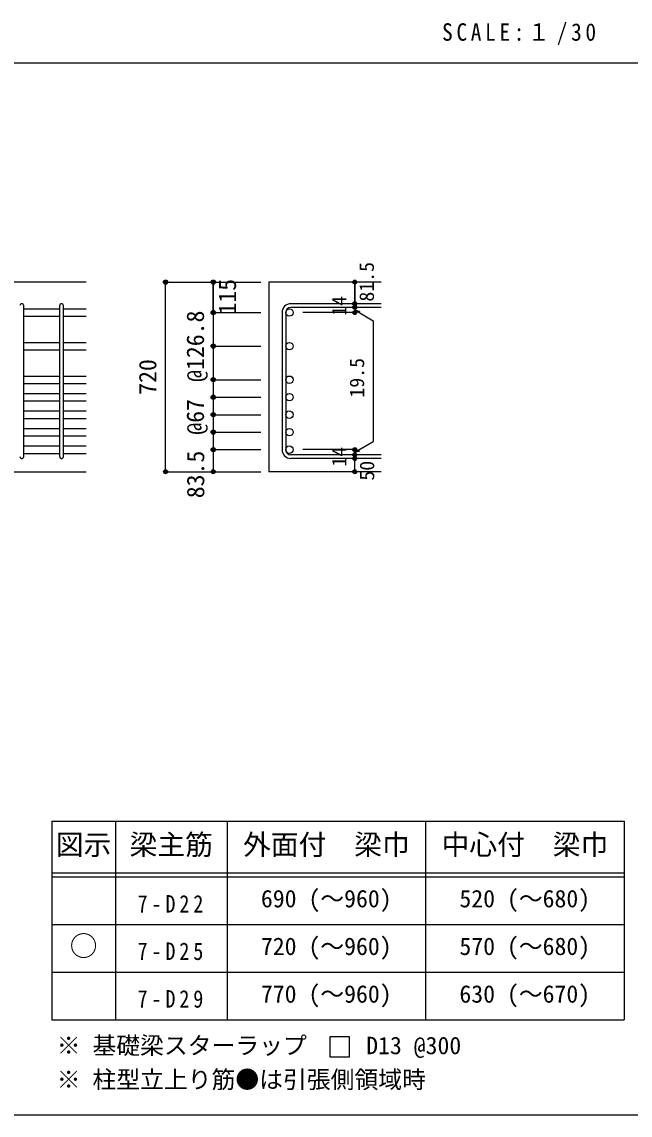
# Model space of a CAD drawing. Units: millimetres at full size, sheet at 1:30, with parts at other scales. Extents: x -5973 to 5954, y -4195 to 4201.
# Drawn here: x 1334 to 3633, y -4195 to -67 of the extents above; entities that cross this region are included whole.
import ezdxf
from ezdxf.enums import TextEntityAlignment as Align

# ---------------------------------------------------------------- set-up
doc = ezdxf.new("R2010")
doc.units = ezdxf.units.MM
doc.header["$LTSCALE"] = 30
doc.header["$PDMODE"] = 32
doc.header["$PDSIZE"] = 15
for name, color, linetype in [('0-1_躯体線', 2, 'Continuous'), ('0-5_基礎梁筋', 7, 'Continuous'), ('0-6_スタラップ筋', 7, 'Continuous'), ('0-D_寸法', 4, 'Continuous'), ('6-7_文字', 7, 'Continuous'), ('6-E_枠', 7, 'Continuous'), ('F-0_枠', 6, 'Continuous')]:
    doc.layers.add(name, color=color, linetype=linetype)
doc.styles.add('ＭＳ ゴシック', font='')
doc.styles.get('ＭＳ ゴシック').set_extended_font_data('MS Gothic')

msp = doc.modelspace()

# ---------------------------------------------------------------- linework, layer by layer
at = {"layer": '0-1_躯体線'}
for p, q in [((1577.44, -1049.89), (-72.56, -1049.89)), ((2692.44, -1049.89), (2267.44, -1049.89)), ((2267.44, -1049.89), (2267.44, -1765.89)), ((1177.44, -1765.89), (1577.44, -1765.89)), ((2692.44, -1765.89), (2267.44, -1765.89))]:
    msp.add_line(p, q, dxfattribs=at)
at = {"layer": '0-5_基礎梁筋'}
for p, q in [((1341.44, -1150.82), (1477.44, -1150.82)), ((1491.44, -1150.82), (1577.44, -1150.82)), ((1341.44, -1178.82), (1477.44, -1178.82)), ((1491.44, -1178.82), (1577.44, -1178.82)), ((1341.44, -1277.61), (1477.44, -1277.61)), ((1491.44, -1277.61), (1577.44, -1277.61)), ((1341.44, -1305.61), (1477.44, -1305.61)), ((1491.44, -1305.61), (1577.44, -1305.61)), ((1341.44, -1404.39), (1477.44, -1404.39)), ((1341.44, -1432.39), (1477.44, -1432.39)), ((1491.44, -1404.39), (1577.44, -1404.39)), ((1491.44, -1432.39), (1577.44, -1432.39)), ((1341.44, -1470.39), (1477.44, -1470.39)), ((1491.44, -1470.39), (1577.44, -1470.39)), ((1341.44, -1498.39), (1477.44, -1498.39)), ((1491.44, -1498.39), (1577.44, -1498.39)), ((1341.44, -1536.39), (1477.44, -1536.39)), ((1341.44, -1564.39), (1477.44, -1564.39)), ((1491.44, -1536.39), (1577.44, -1536.39)), ((1491.44, -1564.39), (1577.44, -1564.39)), ((1341.44, -1602.39), (1477.44, -1602.39)), ((1491.44, -1602.39), (1577.44, -1602.39)), ((1341.44, -1630.39), (1477.44, -1630.39)), ((1491.44, -1630.39), (1577.44, -1630.39)), ((1341.44, -1668.39), (1477.44, -1668.39)), ((1491.44, -1668.39), (1577.44, -1668.39)), ((1341.44, -1696.39), (1477.44, -1696.39)), ((1491.44, -1696.39), (1577.44, -1696.39))]:
    msp.add_line(p, q, dxfattribs=at)
at = {"layer": '0-5_基礎梁筋', "color": 3}
for centre in [(2345.44, -1164.82), (2345.44, -1291.61), (2345.44, -1418.39), (2345.44, -1484.39), (2345.44, -1550.39), (2345.44, -1616.39), (2345.44, -1682.39)]:
    msp.add_circle(centre, 14, dxfattribs=at)
at = {"layer": '0-6_スタラップ筋'}
for p, q in [((1341.44, -1708.89), (1341.44, -1138.32)), ((1477.44, -1708.89), (1477.44, -1138.32)), ((1491.44, -1708.89), (1491.44, -1138.32)), ((2692.44, -1131.32), (2350.94, -1131.32)), ((2692.44, -1145.32), (2350.94, -1145.32)), ((2317.44, -1164.82), (2317.44, -1682.39)), ((2331.44, -1164.82), (2331.44, -1682.39)), ((2692.44, -1701.89), (2350.94, -1701.89)), ((2692.44, -1715.89), (2350.94, -1715.89))]:
    msp.add_line(p, q, dxfattribs=at)
for centre, radius, start, end in [((1334.44, -1138.32), 7, 0, 180), ((1484.44, -1138.32), 7, 0, 180), ((2350.94, -1164.82), 33.5, 90, 180), ((2350.94, -1164.82), 19.5, 90, 180), ((2350.94, -1682.39), 33.5, 180, 270), ((2350.94, -1682.39), 19.5, 180, 270), ((1334.44, -1708.89), 7, 180, 0), ((1484.44, -1708.89), 7, 180, 0)]:
    msp.add_arc(centre, radius, start, end, dxfattribs=at)
at = {"layer": '0-D_寸法'}
for p, q in [((1877.44, -1049.89), (2057.44, -1049.89)), ((1877.44, -1049.89), (2057.44, -1049.89)), ((1877.44, -1765.89), (1877.44, -1049.89)), ((2057.44, -1164.82), (2057.44, -1049.89)), ((2057.44, -1049.89), (2237.44, -1049.89)), ((2057.44, -1049.89), (2057.44, -1164.82)), ((2592.44, -1145.32), (2592.44, -1131.32)), ((2592.44, -1145.32), (2592.44, -1164.82)), ((2592.44, -1155.07), (2611.76, -1160.25)), ((2592.44, -1155.07), (2662.5, -1195.52)), ((2057.44, -1164.82), (2237.44, -1164.82)), ((2057.44, -1164.82), (2237.44, -1164.82)), ((2057.44, -1164.82), (2057.44, -1329.11)), ((2057.44, -1164.82), (2057.44, -1363.89)), ((2057.44, -1164.82), (2057.44, -1642.36)), ((2592.44, -1164.82), (2396.35, -1164.82)), ((2662.5, -1195.52), (2662.5, -1651.7)), ((2057.44, -1291.61), (2237.44, -1291.61)), ((2057.44, -1329.11), (2057.44, -1682.39)), ((2057.44, -1418.39), (2237.44, -1418.39)), ((2057.44, -1484.39), (2237.44, -1484.39)), ((2057.44, -1550.39), (2237.44, -1550.39)), ((2057.44, -1616.39), (2237.44, -1616.39)), ((2057.44, -1682.39), (2237.44, -1682.39)), ((2592.44, -1682.39), (2396.35, -1682.39)), ((2592.44, -1692.14), (2662.5, -1651.7)), ((2592.44, -1701.89), (2592.44, -1682.39)), ((2592.44, -1692.14), (2611.76, -1686.97)), ((2592.44, -1715.89), (2592.44, -1701.89)), ((2592.44, -1765.89), (2592.44, -1715.89)), ((1877.44, -1765.89), (2057.44, -1765.89)), ((2057.44, -1765.89), (2237.44, -1765.89))]:
    msp.add_line(p, q, dxfattribs=at)
for points in [[(2592.44, -1049.89), (2592.44, -1131.32), (2592.44, -1049.89)], [(2057.44, -1642.36), (2057.44, -1682.39), (2057.44, -1765.89)]]:
    msp.add_lwpolyline(points, dxfattribs=at)
for centre, radius in [((1877.44, -1049.89), 8), ((1877.44, -1049.89), 7.2), ((1877.44, -1049.89), 6.4), ((1877.44, -1049.89), 5.6), ((1877.44, -1049.89), 4.8), ((1877.44, -1049.89), 4), ((1877.44, -1049.89), 3.2), ((1877.44, -1049.89), 2.4), ((1877.44, -1049.89), 1.6), ((1877.44, -1049.89), 0.8), ((2057.44, -1049.89), 8), ((2057.44, -1049.89), 7.2), ((2057.44, -1049.89), 6.4), ((2057.44, -1049.89), 5.6), ((2057.44, -1049.89), 4.8), ((2057.44, -1049.89), 4), ((2057.44, -1049.89), 3.2), ((2057.44, -1049.89), 2.4), ((2057.44, -1049.89), 1.6), ((2057.44, -1049.89), 0.8), ((2592.44, -1049.89), 4), ((2592.44, -1049.89), 3.6), ((2592.44, -1049.89), 3.2), ((2592.44, -1049.89), 2.8), ((2592.44, -1049.89), 2.4), ((2592.44, -1049.89), 2), ((2592.44, -1049.89), 1.6), ((2592.44, -1049.89), 1.2), ((2592.44, -1049.89), 0.8), ((2592.44, -1049.89), 0.4), ((2592.44, -1131.32), 4), ((2592.44, -1145.32), 4), ((2592.44, -1131.32), 3.6), ((2592.44, -1145.32), 3.6), ((2592.44, -1131.32), 3.2), ((2592.44, -1145.32), 3.2), ((2592.44, -1131.32), 2.8), ((2592.44, -1145.32), 2.8), ((2592.44, -1131.32), 2.4), ((2592.44, -1145.32), 2.4), ((2592.44, -1131.32), 2), ((2592.44, -1145.32), 2), ((2592.44, -1131.32), 1.6), ((2592.44, -1145.32), 1.6), ((2592.44, -1131.32), 1.2), ((2592.44, -1145.32), 1.2), ((2592.44, -1131.32), 0.8), ((2592.44, -1145.32), 0.8), ((2592.44, -1131.32), 0.4), ((2592.44, -1145.32), 0.4), ((2057.44, -1164.82), 8), ((2057.44, -1164.82), 7.2), ((2057.44, -1164.82), 6.4), ((2057.44, -1164.82), 5.6), ((2057.44, -1164.82), 4.8), ((2057.44, -1164.82), 4), ((2057.44, -1164.82), 3.2), ((2057.44, -1164.82), 2.4), ((2057.44, -1164.82), 1.6), ((2057.44, -1164.82), 0.8), ((2592.44, -1164.82), 4), ((2592.44, -1164.82), 3.6), ((2592.44, -1164.82), 3.2), ((2592.44, -1164.82), 2.8), ((2592.44, -1164.82), 2.4), ((2592.44, -1164.82), 2), ((2592.44, -1164.82), 1.6), ((2592.44, -1164.82), 1.2), ((2592.44, -1164.82), 0.8), ((2592.44, -1164.82), 0.4), ((2057.44, -1291.61), 8), ((2057.44, -1291.61), 7.2), ((2057.44, -1291.61), 6.4), ((2057.44, -1291.61), 5.6), ((2057.44, -1291.61), 4.8), ((2057.44, -1291.61), 4), ((2057.44, -1291.61), 3.2), ((2057.44, -1291.61), 2.4), ((2057.44, -1291.61), 1.6), ((2057.44, -1291.61), 0.8), ((2057.44, -1418.39), 8), ((2057.44, -1418.39), 7.2), ((2057.44, -1418.39), 6.4), ((2057.44, -1418.39), 5.6), ((2057.44, -1418.39), 4.8), ((2057.44, -1418.39), 4), ((2057.44, -1418.39), 3.2), ((2057.44, -1418.39), 2.4), ((2057.44, -1418.39), 1.6), ((2057.44, -1418.39), 0.8), ((2057.44, -1484.39), 8), ((2057.44, -1484.39), 7.2), ((2057.44, -1484.39), 6.4), ((2057.44, -1484.39), 5.6), ((2057.44, -1484.39), 4.8), ((2057.44, -1484.39), 4), ((2057.44, -1484.39), 3.2), ((2057.44, -1484.39), 2.4), ((2057.44, -1484.39), 1.6), ((2057.44, -1484.39), 0.8), ((2057.44, -1550.39), 8), ((2057.44, -1550.39), 7.2), ((2057.44, -1550.39), 6.4), ((2057.44, -1550.39), 5.6), ((2057.44, -1550.39), 4.8), ((2057.44, -1550.39), 4), ((2057.44, -1550.39), 3.2), ((2057.44, -1550.39), 2.4), ((2057.44, -1550.39), 1.6), ((2057.44, -1550.39), 0.8), ((2057.44, -1616.39), 8), ((2057.44, -1616.39), 7.2), ((2057.44, -1616.39), 6.4), ((2057.44, -1616.39), 5.6), ((2057.44, -1616.39), 4.8), ((2057.44, -1616.39), 4), ((2057.44, -1616.39), 3.2), ((2057.44, -1616.39), 2.4), ((2057.44, -1616.39), 1.6), ((2057.44, -1616.39), 0.8), ((2057.44, -1682.39), 8), ((2057.44, -1682.39), 7.2), ((2057.44, -1682.39), 6.4), ((2057.44, -1682.39), 5.6), ((2057.44, -1682.39), 4.8), ((2057.44, -1682.39), 4), ((2057.44, -1682.39), 3.2), ((2057.44, -1682.39), 2.4), ((2057.44, -1682.39), 1.6), ((2057.44, -1682.39), 0.8), ((2592.44, -1682.39), 4), ((2592.44, -1682.39), 3.6), ((2592.44, -1682.39), 3.2), ((2592.44, -1682.39), 2.8), ((2592.44, -1682.39), 2.4), ((2592.44, -1682.39), 2), ((2592.44, -1682.39), 1.6), ((2592.44, -1682.39), 1.2), ((2592.44, -1682.39), 0.8), ((2592.44, -1682.39), 0.4), ((2592.44, -1701.89), 4), ((2592.44, -1715.89), 4), ((2592.44, -1701.89), 3.6), ((2592.44, -1715.89), 3.6), ((2592.44, -1701.89), 3.2), ((2592.44, -1715.89), 3.2), ((2592.44, -1701.89), 2.8), ((2592.44, -1715.89), 2.8), ((2592.44, -1701.89), 2.4), ((2592.44, -1715.89), 2.4), ((2592.44, -1701.89), 2), ((2592.44, -1715.89), 2), ((2592.44, -1701.89), 1.6), ((2592.44, -1715.89), 1.6), ((2592.44, -1701.89), 1.2), ((2592.44, -1715.89), 1.2), ((2592.44, -1701.89), 0.8), ((2592.44, -1715.89), 0.8), ((2592.44, -1701.89), 0.4), ((2592.44, -1715.89), 0.4), ((1877.44, -1765.89), 7.2), ((1877.44, -1765.89), 6.4), ((1877.44, -1765.89), 5.6), ((1877.44, -1765.89), 4.8), ((1877.44, -1765.89), 4), ((1877.44, -1765.89), 3.2), ((1877.44, -1765.89), 2.4), ((1877.44, -1765.89), 1.6), ((1877.44, -1765.89), 0.8), ((2057.44, -1765.89), 7.2), ((2057.44, -1765.89), 6.4), ((2057.44, -1765.89), 5.6), ((2057.44, -1765.89), 4.8), ((2057.44, -1765.89), 4), ((2057.44, -1765.89), 3.2), ((2057.44, -1765.89), 2.4), ((2057.44, -1765.89), 1.6), ((2057.44, -1765.89), 0.8), ((2592.44, -1765.89), 4), ((2592.44, -1765.89), 3.6), ((2592.44, -1765.89), 3.2), ((2592.44, -1765.89), 2.8), ((2592.44, -1765.89), 2.4), ((2592.44, -1765.89), 2), ((2592.44, -1765.89), 1.6), ((2592.44, -1765.89), 1.2), ((2592.44, -1765.89), 0.8), ((2592.44, -1765.89), 0.4)]:
    msp.add_circle(centre, radius, dxfattribs=at)
at = {"layer": '0-D_寸法', "color": 7}
for p in [(1877.44, -1049.89), (2057.44, -1049.89), (2592.44, -1049.89), (2592.44, -1131.32), (2592.44, -1145.32), (2057.44, -1164.82), (2592.44, -1164.82), (2057.44, -1291.61), (2057.44, -1418.39), (2057.44, -1484.39), (2057.44, -1550.39), (2057.44, -1616.39), (2057.44, -1682.39), (2592.44, -1682.39), (2592.44, -1682.39), (2592.44, -1701.89), (2592.44, -1715.89), (1877.44, -1765.89), (2057.44, -1765.89), (2592.44, -1765.89)]:
    msp.add_point(p, dxfattribs=at)
at = {"layer": '6-7_文字'}
msp.add_lwpolyline([(2497.7, -3974.63), (2572.7, -3974.63), (2572.7, -3899.63), (2497.7, -3899.63)], close=True, dxfattribs=at)
at = {"layer": '6-E_枠', "color": 3}
for p, q in [((1447.71, -3085.43), (1447.71, -3835.43)), ((1447.71, -3085.43), (3610.24, -3085.43)), ((3610.24, -3085.43), (3610.24, -3835.43)), ((1447.71, -3835.43), (3610.24, -3835.43))]:
    msp.add_line(p, q, dxfattribs=at)
at = {"layer": '6-E_枠'}
for p, q in [((1687.71, -3085.43), (1687.71, -3835.43)), ((2110.24, -3085.43), (2110.24, -3835.43)), ((2860.24, -3085.43), (2860.24, -3835.43)), ((1447.71, -3280.43), (3610.24, -3280.43)), ((1447.71, -3295.43), (3610.24, -3295.43)), ((1447.71, -3475.43), (3610.24, -3475.43)), ((1447.71, -3655.43), (3610.24, -3655.43))]:
    msp.add_line(p, q, dxfattribs=at)
at = {"layer": 'F-0_枠', "color": 2}
msp.add_line((-5972.88, -222.05), (3723.6, -222.05), dxfattribs=at)
at = {"layer": 'F-0_枠'}
msp.add_line((5954.1, -4195.24), (-5972.88, -4195.24), dxfattribs=at)

# ---------------------------------------------------------------- texts
at = {"layer": '0-D_寸法', "style": 'ＭＳ ゴシック'}
for s, height, p in [('81.5', 54.99, (2681.33, -1123.49)), ('115', 65.98, (2163.54, -1172.45)), ('14', 54.99, (2577.21, -1176.76)), ('@126.8', 65.98, (2042.44, -1426.61)), ('720', 65.98, (1862.44, -1475.39)), ('19.5', 54.99, (2644.38, -1485.9)), ('@67', 65.98, (2042.44, -1625.89)), ('83.5', 65.98, (2043.44, -1865.85)), ('14', 54.99, (2577.18, -1746.57)), ('50', 54.99, (2682.44, -1799.39))]:
    msp.add_text(s, height=height, rotation=90, dxfattribs=at).set_placement(p, align=Align.BOTTOM_LEFT)
at = {"layer": '6-7_文字', "color": 2, "style": 'ＭＳ ゴシック'}
for s, p in [('図示', (1462.71, -3235.43)), ('梁主筋', (1741.48, -3235.43)), ('外面付\u3000梁巾', (2170.24, -3235.43)), ('中心付\u3000梁巾', (2920.24, -3235.43)), ('○', (1515.21, -3617.93))]:
    msp.add_text(s, height=76.98, dxfattribs=at).set_placement(p, align=Align.BOTTOM_LEFT)
at = {"layer": '6-7_文字', "style": 'ＭＳ ゴシック'}
for s, p in [('690 (～960)', (2237.74, -3430.43)), ('520 (～680)', (2987.74, -3430.43)), ('720 (～960)', (2237.74, -3610.43)), ('570 (～680)', (2987.74, -3610.43)), ('770 (～960)', (2237.74, -3790.43)), ('630 (～670)', (2987.74, -3790.43)), ('※ 基礎梁スターラップ     D13 @300', (1466.27, -3985.01)), ('※ 柱型立上り筋●は引張側領域時', (1466.27, -4113.51))]:
    msp.add_text(s, height=65.98, dxfattribs=at).set_placement(p, align=Align.BOTTOM_LEFT)
at = {"layer": '6-7_文字', "color": 2, "insert": (2922.26, -154.55), "char_height": 65.98, "attachment_point": 7, "style": 'ＭＳ ゴシック'}
msp.add_mtext('\\T1.34;\\W0.9;SCALE:１/30', dxfattribs=at)
at = {"layer": '6-7_文字', "char_height": 65.98, "attachment_point": 7, "style": 'ＭＳ ゴシック'}
for s, insert in [('\\T1.38;\\W0.85;7-D22', (1771.48, -3430.43)), ('\\T1.38;\\W0.85;7-D25', (1771.48, -3610.43)), ('\\T1.38;\\W0.85;7-D29', (1771.48, -3790.43))]:
    msp.add_mtext(s, dxfattribs=dict(at, insert=insert))

doc.saveas('drawing.dxf')
